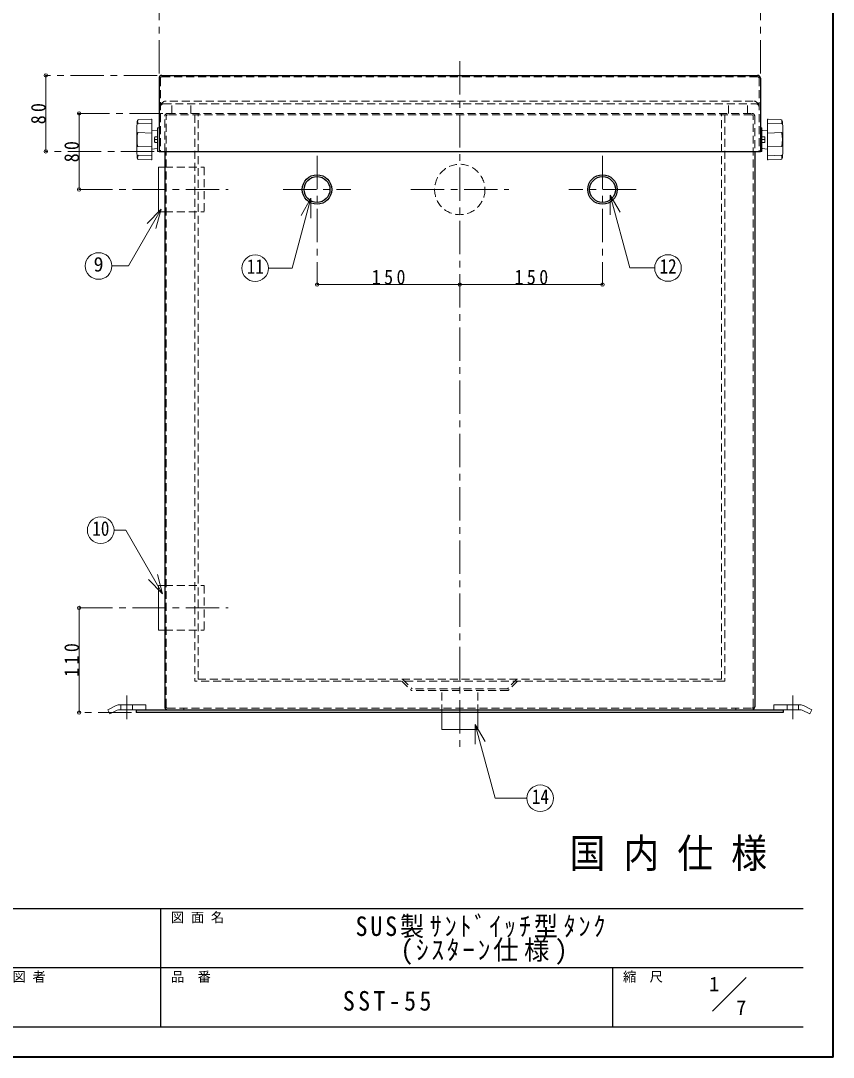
# Model space of a CAD drawing. Units: millimetres at full size, sheet at 1:7. Extents: x -1486 to 1349, y -951 to 1016.
# Drawn here: x 495 to 1349, y -951 to 139 of the extents above; entities that cross this region are included whole.
import ezdxf
from ezdxf.enums import TextEntityAlignment as Align

# ---------------------------------------------------------------- set-up
doc = ezdxf.new("R2010")
doc.units = ezdxf.units.MM
doc.header["$LTSCALE"] = 7
doc.header["$PDMODE"] = 32
doc.header["$PDSIZE"] = 3.5
doc.linetypes.add('CHAIN1', pattern=[8, 5, -1, 1, -1])
doc.linetypes.add('DASHED1', pattern=[1.8, 1.2, -0.6])
doc.layers.add('0-0', color=7, linetype='Continuous', lineweight=18)
doc.styles.add('ＭＳ ゴシック', font='')
doc.styles.get('ＭＳ ゴシック').set_extended_font_data('MS Gothic')

msp = doc.modelspace()

# ---------------------------------------------------------------- linework, layer by layer
at = {"layer": '0-0', "color": 1, "lineweight": 40}
for q in [(1349.039, 1016.339), (-1485.961, -950.661)]:
    msp.add_line((1349.039, -950.661), q, dxfattribs=at)
at = {"layer": '0-0', "color": 4, "linetype": 'CHAIN1', "lineweight": 9}
for p, q in [((640.539, 83.839), (640.539, 166.839)), ((1272.539, 83.839), (1272.539, 166.839)), ((956.539, 96.839), (956.539, -624.161)), ((638.539, 81.839), (521.539, 81.839)), ((644.539, 41.839), (555.539, 41.839)), ((635.539, 1.839), (521.539, 1.839)), ((806.539, -2.661), (806.539, -138.161)), ((1106.539, -2.661), (1106.539, -138.161)), ((556.539, -38.161), (713.039, -38.161)), ((771.039, -38.161), (842.039, -38.161)), ((905.039, -38.161), (1008.039, -38.161)), ((1142.039, -38.161), (1071.039, -38.161)), ((556.539, -478.161), (713.039, -478.161)), ((606.539, -570.161), (606.539, -595.161)), ((1306.539, -570.161), (1306.539, -595.161)), ((611.539, -588.161), (555.539, -588.161))]:
    msp.add_line(p, q, dxfattribs=at)
at = {"layer": '0-0', "color": 4, "lineweight": 9}
for p, q in [((521.539, 81.839), (521.539, 1.839)), ((556.539, 41.839), (556.539, -38.161)), ((556.539, -478.161), (556.539, -588.161))]:
    msp.add_line(p, q, dxfattribs=at)
at = {"layer": '0-0', "color": 5, "lineweight": 25}
for p, q in [((640.539, 78.839), (640.539, 1.839)), ((643.539, 81.839), (1269.539, 81.839)), ((1272.539, 78.839), (1272.539, 1.839)), ((640.539, 1.839), (1272.539, 1.839)), ((646.539, 1.839), (646.539, -582.161)), ((1266.539, 1.839), (1266.539, -582.161)), ((616.539, -585.161), (616.539, -588.161))]:
    msp.add_line(p, q, dxfattribs=at)
at = {"layer": '0-0', "linetype": 'DASHED1'}
for p, q in [((642.039, 78.839), (642.039, 1.839)), ((1269.539, 80.339), (643.539, 80.339)), ((1271.039, 78.839), (1271.039, 1.839)), ((1265.039, 54.839), (648.039, 54.839)), ((645.039, 51.839), (1268.039, 51.839)), ((646.539, 1.839), (646.539, 38.839)), ((648.039, -582.161), (648.039, 38.839)), ((649.539, 41.839), (1263.539, 41.839)), ((1263.539, 40.339), (649.539, 40.339)), ((678.039, 40.339), (678.039, -555.161)), ((681.539, -553.161), (681.539, 41.839)), ((1231.539, -553.161), (1231.539, 41.839)), ((1235.039, 40.339), (1235.039, -555.161)), ((1265.039, -582.161), (1265.039, 38.839)), ((1266.539, 38.839), (1266.539, 1.839)), ((1235.039, -555.161), (678.039, -555.161)), ((1231.539, -553.161), (681.539, -553.161)), ((649.539, -583.661), (1263.539, -583.661)), ((666.539, -583.661), (666.539, -585.161)), ((1246.539, -583.661), (1246.539, -585.161))]:
    msp.add_line(p, q, dxfattribs=at)
at = {"layer": '0-0', "color": 4, "linetype": 'DASHED1', "lineweight": 9}
for p, q in [((654.039, 41.839), (654.039, 51.839)), ((674.039, 41.839), (674.039, 51.839)), ((1239.039, 41.839), (1239.039, 51.839)), ((1259.039, 41.839), (1259.039, 51.839)), ((646.539, -61.661), (688.039, -61.661)), ((646.539, -501.661), (688.039, -501.661)), ((895.711, -555.161), (905.711, -565.161)), ((896.539, -553.161), (906.539, -563.161)), ((1016.539, -553.161), (1006.539, -563.161)), ((1017.368, -555.161), (1007.368, -565.161)), ((1007.368, -565.161), (905.711, -565.161)), ((1006.539, -563.161), (906.539, -563.161)), ((937.539, -588.161), (937.539, -563.161)), ((975.539, -588.161), (975.539, -563.161)), ((600.539, -580.161), (600.539, -585.161)), ((612.539, -580.161), (612.539, -585.161)), ((1300.539, -580.161), (1300.539, -585.161)), ((1312.539, -580.161), (1312.539, -585.161))]:
    msp.add_line(p, q, dxfattribs=at)
at = {"layer": '0-0'}
for p, q in [((617.053, 26.102), (617.442, 33.485)), ((632.523, 35.802), (619.375, 35.379)), ((633.039, -6.624), (633.039, 35.302)), ((1280.039, -6.624), (1280.039, 35.302)), ((1280.555, 35.802), (1293.703, 35.379)), ((1296.025, 26.102), (1295.636, 33.485)), ((617.039, 3.103), (617.039, 25.576)), ((633.039, 31.274), (618.492, 30.789)), ((638.581, 23.878), (633.039, 24.339)), ((639.039, 26.839), (640.539, 26.839)), ((1274.039, 26.839), (1272.539, 26.839)), ((1274.498, 23.878), (1280.039, 24.339)), ((1280.039, 31.274), (1294.586, 30.789)), ((1296.039, 3.103), (1296.039, 25.576)), ((633.039, 21.194), (618.492, 21.679)), ((635.789, 16.688), (635.789, 11.991)), ((636.414, 17.339), (639.039, 17.339)), ((636.414, 14.339), (639.039, 14.339)), ((636.414, 11.339), (639.039, 11.339)), ((1276.664, 17.339), (1274.039, 17.339)), ((1276.664, 14.339), (1274.039, 14.339)), ((1276.664, 11.339), (1274.039, 11.339)), ((1277.289, 16.688), (1277.289, 11.991)), ((1280.039, 21.194), (1294.586, 21.679)), ((617.053, 2.576), (617.442, -4.806)), ((633.039, 7.485), (618.492, 7)), ((638.581, 4.801), (633.039, 4.339)), ((1274.498, 4.801), (1280.039, 4.339)), ((1280.039, 7.485), (1294.586, 7)), ((1296.025, 2.576), (1295.636, -4.806)), ((633.039, -2.595), (618.492, -2.111)), ((632.523, -7.124), (619.375, -6.7)), ((1280.039, -2.595), (1294.586, -2.111)), ((1280.555, -7.124), (1293.703, -6.7)), ((640.039, -14.661), (640.039, -61.661)), ((640.039, -14.661), (646.539, -14.661)), ((800.201, -47.17), (780.429, -120.958)), ((800.201, -47.17), (789.701, -65.356)), ((800.201, -47.17), (800.201, -68.17)), ((1114.569, -43.95), (1114.569, -64.95)), ((1114.569, -43.95), (1125.069, -62.136)), ((1114.569, -43.95), (1135.134, -120.698)), ((642.731, -58.903), (608.27, -118.591)), ((642.731, -58.903), (627.882, -73.753)), ((642.731, -58.903), (637.296, -79.188)), ((640.039, -61.661), (646.539, -61.661)), ((608.27, -118.591), (590.982, -118.591)), ((755.497, -120.958), (780.429, -120.958)), ((1161.374, -120.698), (1135.134, -120.698)), ((644.222, -463.199), (638.786, -442.914)), ((644.222, -463.199), (629.372, -448.349)), ((640.039, -454.661), (640.039, -501.661)), ((640.039, -454.661), (646.539, -454.661)), ((640.039, -501.661), (646.539, -501.661)), ((595.483, -580.689), (586.539, -585.161)), ((586.539, -585.161), (588.775, -589.633)), ((596.664, -585.689), (588.775, -589.633)), ((597.719, -580.161), (626.539, -580.161)), ((598.9, -585.161), (616.539, -585.161)), ((626.539, -580.161), (626.539, -585.161)), ((937.539, -606.161), (937.539, -588.161)), ((975.539, -606.161), (975.539, -588.161)), ((1286.539, -580.161), (1286.539, -585.161)), ((1315.359, -580.161), (1286.539, -580.161)), ((1314.178, -585.161), (1296.539, -585.161)), ((1316.415, -585.689), (1324.303, -589.633)), ((1317.595, -580.689), (1326.539, -585.161)), ((1326.539, -585.161), (1324.303, -589.633)), ((975.539, -606.161), (937.539, -606.161)), ((972.867, -600.584), (983.367, -618.771)), ((972.867, -600.584), (972.867, -621.584)), ((1222.184, -902.016), (1257.539, -866.661))]:
    msp.add_line(p, q, dxfattribs=at)
at = {"layer": '0-0', "color": 6, "lineweight": 25}
for p, q in [((-1454.461, -794.161), (1317.539, -794.161)), ((642.539, -919.161), (642.539, -794.161)), ((1317.539, -856.661), (-107.461, -856.661)), ((1117.539, -919.161), (1117.539, -856.661)), ((1317.539, -919.161), (-1454.461, -919.161))]:
    msp.add_line(p, q, dxfattribs=at)
at = {"layer": '0-0'}
for points in [[(639.039, 26.839), (639.039, 1.839), (640.539, 1.839)], [(1274.039, 26.839), (1274.039, 1.839), (1272.539, 1.839)], [(644.222, -463.199), (605.68, -396.443), (593.186, -396.443)], [(972.867, -600.584), (993.699, -678.33), (1027.093, -678.33)]]:
    msp.add_lwpolyline(points, dxfattribs=at)
at = {"layer": '0-0', "color": 4, "linetype": 'DASHED1', "lineweight": 9}
for points in [[(646.539, -14.661), (688.039, -14.661), (688.039, -61.661)], [(646.539, -454.661), (688.039, -454.661), (688.039, -501.661)]]:
    msp.add_lwpolyline(points, dxfattribs=at)
at = {"layer": '0-0', "color": 4, "lineweight": 9}
msp.add_lwpolyline([(806.539, -138.161), (956.539, -138.161), (1106.539, -138.161)], dxfattribs=at)
at = {"layer": '0-0', "color": 5, "lineweight": 25}
msp.add_lwpolyline([(616.539, -585.161), (1296.539, -585.161), (1296.539, -588.161), (616.539, -588.161)], dxfattribs=at)
at = {"layer": '0-0', "color": 4, "linetype": 'DASHED1', "lineweight": 9}
msp.add_circle((956.539, -38.161), 26.5, dxfattribs=at)
at = {"layer": '0-0', "color": 5, "lineweight": 25}
for centre, radius in [((806.539, -38.161), 15.5), ((806.539, -38.161), 13.6), ((1106.539, -38.161), 15.5), ((1106.539, -38.161), 13.6)]:
    msp.add_circle(centre, radius, dxfattribs=at)
at = {"layer": '0-0'}
for centre in [(576.982, -118.591), (741.497, -120.958), (1175.374, -120.698), (579.186, -396.443), (1041.093, -678.33)]:
    msp.add_circle(centre, 14, dxfattribs=at)
at = {"layer": '0-0', "color": 5, "lineweight": 25}
for centre, start, end in [((643.539, 78.839), 90, 180), ((1269.539, 78.839), 0, 90), ((649.539, -582.161), 180, 270), ((1263.539, -582.161), 270, 0)]:
    msp.add_arc(centre, 3, start, end, dxfattribs=at)
at = {"layer": '0-0', "linetype": 'DASHED1'}
for centre, radius, start, end in [((643.539, 78.839), 1.5, 90, 180), ((1269.539, 78.839), 1.5, 0, 90), ((648.039, 48.839), 6, 90, 180), ((1265.039, 48.839), 6, 0, 90), ((645.039, 48.839), 3, 90, 180), ((1268.039, 48.839), 3, 0, 90), ((649.539, 38.839), 3, 90, 180), ((649.539, 38.839), 1.5, 90, 180), ((1263.539, 38.839), 3, 0, 90), ((1263.539, 38.839), 1.5, 0, 90), ((649.539, -582.161), 1.5, 180, 270), ((1263.539, -582.161), 1.5, 270, 0)]:
    msp.add_arc(centre, radius, start, end, dxfattribs=at)
at = {"layer": '0-0'}
for centre, radius, start, end in [((619.44, 33.38), 2, 91.84585, 176.98087), ((627.996, 33.764), 9.959, 178.90936, 197.37998), ((620.109, 33.844), 2.072, 141.26695, 176.97243), ((632.539, 35.302), 0.5, 0, 91.84585), ((1280.539, 35.302), 0.5, 88.15415, 180), ((1293.639, 33.38), 2, 3.01913, 88.15415), ((1285.082, 33.764), 9.959, 342.62002, 1.09064), ((1292.97, 33.844), 2.072, 3.02757, 38.73305), ((627.039, 25.576), 10, 176.98087, 180), ((638.539, 23.379), 0.5, 0, 85.23636), ((1274.539, 23.379), 0.5, 94.76364, 180), ((1286.039, 25.576), 10, 0, 3.01913), ((671.876, 14.339), 54.337, 172.70127, 187.29873), ((618.475, 21.179), 0.5, 88.09085, 172.70127), ((637.895, 15.839), 2.108, 134.62454, 225.37546), ((637.895, 12.839), 2.108, 134.62454, 225.37546), ((637.355, 15.811), 1.795, 121.62812, 150.75937), ((637.355, 12.868), 1.795, 209.24063, 238.37188), ((1275.723, 15.811), 1.795, 29.24063, 58.37188), ((1275.723, 12.868), 1.795, 301.62812, 330.75937), ((1275.184, 15.839), 2.108, 314.62454, 45.37546), ((1275.184, 12.839), 2.108, 314.62454, 45.37546), ((1294.603, 21.179), 0.5, 7.29873, 91.90915), ((1241.203, 14.339), 54.337, 352.70127, 7.29873), ((627.039, 3.103), 10, 180, 183.01913), ((618.475, 7.5), 0.5, 187.29873, 271.90915), ((638.539, 5.299), 0.5, 274.76364, 0), ((1274.539, 5.299), 0.5, 180, 265.23636), ((1294.603, 7.5), 0.5, 268.09085, 352.70127), ((1286.039, 3.103), 10, 356.98087, 0), ((619.44, -4.701), 2, 183.01913, 268.15415), ((627.996, -5.085), 9.959, 162.62002, 181.09064), ((620.109, -5.166), 2.072, 183.02757, 218.73305), ((632.539, -6.624), 0.5, 268.15415, 0), ((1280.539, -6.624), 0.5, 180, 271.84585), ((1293.639, -4.701), 2, 271.84585, 356.98087), ((1285.082, -5.085), 9.959, 358.90936, 17.37998), ((1292.97, -5.166), 2.072, 321.26695, 356.97243), ((597.719, -585.161), 5, 90, 116.56505), ((598.9, -590.161), 5, 90, 116.56505), ((1314.178, -590.161), 5, 63.43495, 90), ((1315.359, -585.161), 5, 63.43495, 90)]:
    msp.add_arc(centre, radius, start, end, dxfattribs=at)
at = {"layer": '0-0', "color": 4}
for p in [(521.539, 81.839), (556.539, 41.839), (521.539, 1.839), (556.539, -38.161), (806.539, -138.161), (956.539, -138.161), (1106.539, -138.161), (556.539, -478.161), (556.539, -588.161)]:
    msp.add_point(p, dxfattribs=at)

# ---------------------------------------------------------------- texts
at = {"layer": '0-0', "style": 'ＭＳ ゴシック'}
for s, height, p in [('9', 15.4, (571.732, -129.091)), ('図 面 名', 10.26, (653.039, -811.661)), ('検 図 者', 10.26, (465.539, -874.161)), ('品\u3000番', 10.26, (653.039, -874.161)), ('縮\u3000尺', 10.26, (1128.039, -874.161)), ('1', 15.4, (1218.628, -885.927)), ('7', 15.4, (1247.132, -910.693))]:
    msp.add_text(s, height=height, dxfattribs=at).set_placement(p, align=Align.BOTTOM_LEFT)
for s, height, width, p in [('11', 15.4, 0.85, (732.747, -131.458)), ('12', 15.4, 0.85, (1166.624, -131.198)), ('10', 15.4, 0.85, (570.436, -406.943)), ('14', 15.4, 0.85, (1032.343, -688.83)), ('国 内 仕 様', 30.79, 0.9, (1071.781, -760.662))]:
    msp.add_text(s, height=height, dxfattribs=dict(at, width=width)).set_placement(p, align=Align.BOTTOM_LEFT)
at = {"layer": '0-0', "char_height": 15.4, "attachment_point": 7, "rotation": 90, "style": 'ＭＳ ゴシック'}
for s, insert in [('\\T1.36;\\W0.9;80', (521.539, 30.464)), ('\\T1.36;\\W0.9;80', (556.539, -9.536)), ('\\T1.38;\\W0.9;110', (556.539, -550.661))]:
    msp.add_mtext(s, dxfattribs=dict(at, insert=insert))
at = {"layer": '0-0', "attachment_point": 7, "style": 'ＭＳ ゴシック'}
for s, insert, char_height in [('\\T1.38;\\W0.9;150', (864.039, -138.161), 15.4), ('\\T1.38;\\W0.9;150', (1014.039, -138.161), 15.4), ('\\T1.24;\\W0.9;SUS製ｻﾝﾄﾞｲｯﾁ型ﾀﾝｸ', (847.039, -825.411), 20.53), ('\\T1.22;\\W0.95;(ｼｽﾀｰﾝ仕様)', (894.289, -853.411), 20.53), ('\\T1.28;\\W0.9;SST-55', (833.664, -901.911), 20.53)]:
    msp.add_mtext(s, dxfattribs=dict(at, insert=insert, char_height=char_height))

doc.saveas('drawing.dxf')
